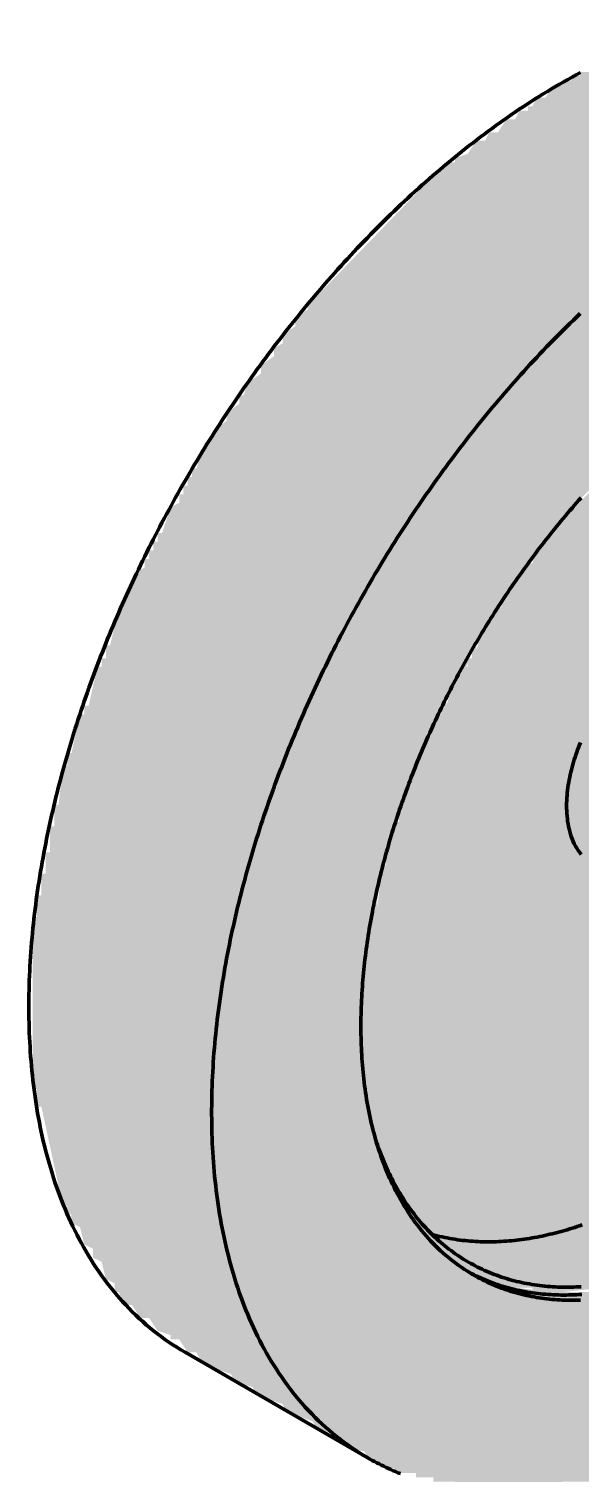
# Model space of a CAD drawing. Header units: millimetres. Extents: x 0 to 420, y 0 to 297.
# Drawn here: x 191.1 to 203.9, y 165.37 to 198.87 of the extents above; entities that cross this region are included whole.
import ezdxf

# ---------------------------------------------------------------- set-up
doc = ezdxf.new("R2010")
doc.units = ezdxf.units.MM
doc.layers.add('01-VISIBLE', color=7, linetype='CONTINUOUS', lineweight=70)
doc.layers.add('13-GRAFICA', color=30, linetype='CONTINUOUS', lineweight=18)

msp = doc.modelspace()

# ---------------------------------------------------------------- hatches: boundary and pattern name
at = {"layer": '13-GRAFICA', "true_color": 0x202020}
h = msp.add_hatch(color=7, dxfattribs=at)
h.dxf.hatch_style = 1
h.paths.add_polyline_path([(191.892, 171.575), (191.392, 173.875), (191.292, 173.875), (191.292, 174.275), (191.192, 174.275), (191.192, 178.275), (191.292, 178.275), (191.292, 178.775), (191.392, 178.775), (191.392, 179.275), (191.492, 179.275), (191.492, 179.775), (191.592, 179.775), (191.592, 180.375), (191.692, 180.375), (191.692, 180.875), (191.792, 180.875), (191.892, 181.775), (191.992, 181.775), (191.992, 182.075), (192.092, 182.075), (192.292, 182.975), (192.392, 182.975), (192.392, 183.175), (192.492, 183.175), (192.692, 184.075), (192.792, 184.075), (192.792, 184.275), (192.892, 184.275), (192.892, 184.575), (192.992, 184.575), (193.192, 185.475), (193.292, 185.475), (193.292, 185.675), (193.392, 185.675), (193.592, 186.275), (193.792, 186.375), (193.792, 186.575), (193.892, 186.575), (193.892, 186.775), (193.992, 186.775), (193.992, 186.975), (194.092, 186.975), (194.092, 187.175), (194.192, 187.175), (194.392, 187.775), (194.592, 187.875), (194.592, 188.075), (194.692, 188.075), (194.692, 188.275), (194.792, 188.275), (194.792, 188.475), (194.892, 188.475), (194.892, 188.675), (194.992, 188.675), (195.192, 189.275), (195.292, 189.275), (195.392, 189.575), (195.692, 189.775), (195.692, 189.975), (195.992, 190.175), (195.992, 190.375), (196.092, 190.375), (196.192, 190.675), (196.492, 190.875), (196.492, 191.075), (196.792, 191.275), (196.792, 191.475), (196.992, 191.575), (196.992, 191.775), (197.292, 191.975), (197.292, 192.175), (197.592, 192.375), (197.592, 192.575), (197.692, 192.575), (200.792, 195.775), (200.992, 195.775), (200.992, 195.875), (201.292, 195.975), (201.492, 196.275), (201.692, 196.275), (201.792, 196.475), (201.992, 196.475), (202.192, 196.775), (202.392, 196.775), (202.492, 196.975), (202.692, 196.975), (202.692, 197.075), (202.792, 197.075), (202.892, 197.275), (203.092, 197.275), (203.292, 197.575), (203.492, 197.575), (203.492, 197.675), (203.692, 197.675), (203.692, 197.775), (203.892, 197.775), (203.892, 197.875), (204.192, 197.875), (204.192, 197.975), (204.392, 197.975), (204.392, 198.075), (204.592, 198.075), (204.592, 198.175), (204.892, 198.175), (204.892, 198.275), (205.092, 198.275), (205.092, 198.375), (205.292, 198.375), (205.292, 198.475), (205.592, 198.475), (205.592, 198.575), (205.792, 198.575), (205.792, 198.675), (205.992, 198.675), (205.992, 198.775), (206.192, 198.775), (206.192, 198.875), (207.192, 198.975), (207.192, 199.075), (207.892, 199.075), (207.892, 199.175), (208.692, 199.175), (208.692, 199.275), (209.592, 199.275), (209.592, 199.175), (210.092, 199.175), (210.092, 199.075), (210.492, 199.075), (210.492, 198.975), (210.992, 198.975), (210.992, 198.875), (211.792, 198.775), (211.892, 198.575), (212.492, 198.375), (212.592, 198.175), (212.992, 198.075), (213.092, 197.875), (213.692, 197.675), (213.792, 197.475), (214.392, 197.275), (214.492, 197.075), (214.692, 197.075), (214.692, 196.975), (215.092, 196.875), (215.192, 196.675), (215.592, 196.575), (215.692, 196.375), (216.092, 196.275), (216.292, 195.975), (216.492, 195.975), (216.692, 195.675), (216.892, 195.675), (216.992, 195.475), (217.192, 195.475), (217.392, 195.175), (217.592, 195.175), (217.592, 195.075), (218.092, 194.675), (218.092, 194.475), (218.292, 194.375), (218.392, 193.975), (218.492, 193.975), (218.592, 193.675), (218.692, 193.675), (218.792, 183.175), (218.592, 183.075), (218.592, 182.875), (218.392, 182.775), (218.392, 182.575), (218.192, 182.475), (218.192, 182.275), (218.092, 182.275), (217.992, 181.975), (217.792, 181.875), (217.692, 181.475), (217.492, 181.375), (217.492, 181.175), (217.292, 181.075), (217.292, 180.875), (217.092, 180.775), (217.092, 180.575), (216.892, 180.475), (216.892, 180.275), (216.692, 180.175), (216.692, 179.975), (216.492, 179.875), (216.492, 179.675), (216.292, 179.575), (216.292, 179.375), (216.092, 179.275), (216.092, 179.075), (215.892, 178.975), (215.892, 178.775), (215.692, 178.675), (215.692, 178.475), (215.592, 178.475), (215.492, 178.275), (215.292, 178.275), (215.192, 178.475), (214.592, 178.675), (214.492, 178.875), (214.692, 178.975), (214.692, 179.175), (214.792, 179.175), (214.792, 179.375), (214.892, 179.375), (215.092, 180.275), (215.192, 180.275), (215.192, 180.475), (215.292, 180.475), (215.292, 180.775), (215.392, 180.775), (215.592, 181.675), (215.692, 181.675), (215.792, 182.175), (215.892, 182.175), (215.992, 183.275), (216.092, 183.275), (216.092, 183.775), (216.192, 183.775), (216.192, 184.275), (216.292, 184.275), (216.292, 184.775), (216.392, 184.775), (216.392, 187.375), (216.292, 187.375), (216.292, 187.775), (216.192, 187.775), (216.192, 188.175), (216.092, 188.175), (216.092, 188.575), (215.992, 188.575), (215.992, 189.075), (215.892, 189.075), (215.892, 189.475), (215.692, 189.575), (215.592, 189.975), (215.392, 190.075), (215.292, 190.475), (215.092, 190.575), (215.092, 190.775), (214.892, 190.875), (214.892, 191.075), (214.792, 191.075), (214.692, 191.275), (214.492, 191.275), (214.392, 191.475), (214.192, 191.475), (213.992, 191.775), (213.792, 191.775), (213.792, 191.875), (213.492, 191.975), (213.492, 192.075), (212.992, 192.075), (212.992, 192.175), (212.092, 192.275), (212.092, 192.375), (209.992, 192.175), (209.992, 192.075), (209.692, 192.075), (209.692, 191.975), (209.492, 191.975), (209.492, 191.875), (209.192, 191.875), (209.192, 191.775), (208.992, 191.775), (208.992, 191.675), (208.792, 191.675), (208.792, 191.575), (208.492, 191.575), (208.492, 191.475), (208.292, 191.475), (208.292, 191.375), (208.092, 191.375), (208.092, 191.275), (207.792, 191.275), (207.692, 191.075), (207.492, 191.075), (207.392, 190.875), (207.192, 190.875), (206.992, 190.575), (206.792, 190.575), (206.692, 190.375), (206.492, 190.375), (206.292, 190.075), (206.092, 190.075), (205.892, 189.775), (205.692, 189.775), (205.692, 189.675), (203.492, 187.575), (203.492, 187.375), (203.192, 187.175), (203.192, 186.975), (202.892, 186.775), (202.892, 186.575), (202.692, 186.475), (202.692, 186.275), (202.392, 186.075), (202.392, 185.875), (202.092, 185.675), (202.092, 185.475), (201.992, 185.475), (201.892, 185.175), (201.692, 185.075), (201.692, 184.875), (201.592, 184.875), (201.592, 184.675), (201.492, 184.675), (201.492, 184.475), (201.392, 184.475), (201.192, 183.875), (200.992, 183.775), (200.992, 183.575), (200.892, 183.575), (200.892, 183.375), (200.792, 183.375), (200.792, 183.175), (200.692, 183.175), (200.692, 182.975), (200.592, 182.975), (200.592, 182.775), (200.492, 182.775), (200.492, 182.575), (200.392, 182.575), (200.392, 182.375), (200.292, 182.375), (200.192, 181.775), (200.092, 181.775), (200.092, 181.575), (199.992, 181.575), (199.792, 180.675), (199.692, 180.675), (199.592, 180.175), (199.492, 180.175), (199.492, 179.875), (199.392, 179.875), (199.292, 178.975), (199.192, 178.975), (199.192, 178.475), (199.092, 178.475), (199.092, 177.875), (198.992, 177.875), (198.992, 177.375), (198.892, 177.375), (198.892, 174.275), (198.992, 174.275), (198.992, 173.875), (199.092, 173.875), (199.092, 173.475), (199.192, 173.475), (199.192, 173.075), (199.292, 173.075), (199.292, 172.575), (199.392, 172.575), (199.592, 171.975), (199.792, 171.875), (199.792, 171.675), (199.992, 171.575), (200.092, 171.175), (200.292, 171.075), (200.292, 170.875), (200.392, 170.875), (200.592, 170.575), (200.792, 170.575), (200.892, 170.375), (201.092, 170.375), (201.292, 170.075), (201.492, 170.075), (201.592, 169.875), (201.892, 169.875), (201.892, 169.775), (202.392, 169.775), (202.392, 169.675), (203.292, 169.575), (203.292, 169.475), (203.492, 169.475), (203.492, 169.575), (204.192, 169.575), (204.192, 169.675), (204.892, 169.675), (204.892, 169.775), (205.492, 169.775), (205.492, 169.875), (205.692, 169.875), (205.692, 169.975), (205.892, 169.975), (205.892, 170.075), (206.192, 170.075), (206.192, 170.175), (206.392, 170.175), (206.392, 170.275), (206.592, 170.275), (206.592, 170.375), (206.792, 170.375), (206.792, 170.475), (207.092, 170.475), (207.092, 170.575), (207.692, 170.775), (207.892, 171.075), (208.092, 171.075), (208.092, 171.175), (208.392, 171.275), (208.592, 171.575), (208.792, 171.575), (208.792, 171.675), (209.092, 171.775), (209.292, 172.075), (209.492, 172.075), (209.492, 172.175), (211.792, 174.375), (211.792, 174.575), (211.892, 174.575), (211.992, 174.875), (212.292, 175.075), (212.292, 175.275), (212.592, 175.475), (212.592, 175.675), (212.792, 175.775), (212.892, 176.075), (212.992, 176.075), (213.092, 175.875), (213.692, 175.675), (213.792, 175.475), (214.392, 175.275), (214.492, 175.075), (215.092, 174.875), (215.192, 174.675), (215.592, 174.575), (215.592, 174.375), (215.292, 174.175), (215.292, 173.975), (215.092, 173.875), (215.092, 173.675), (214.992, 173.675), (214.992, 173.575), (214.792, 173.475), (214.792, 173.275), (214.492, 173.075), (214.492, 172.875), (214.292, 172.775), (214.292, 172.575), (214.192, 172.575), (214.192, 172.475), (213.992, 172.375), (213.992, 172.175), (213.692, 171.975), (213.692, 171.775), (213.492, 171.675), (213.492, 171.475), (213.392, 171.475), (210.592, 168.575), (210.392, 168.575), (210.292, 168.375), (210.092, 168.375), (209.892, 168.075), (209.692, 168.075), (209.592, 167.875), (209.392, 167.875), (209.192, 167.575), (208.992, 167.575), (208.892, 167.375), (208.692, 167.375), (208.492, 167.075), (208.292, 167.075), (208.192, 166.875), (207.992, 166.875), (207.792, 166.575), (207.292, 166.475), (207.292, 166.375), (207.092, 166.375), (207.092, 166.275), (206.892, 166.275), (206.892, 166.175), (206.692, 166.175), (206.692, 166.075), (206.392, 166.075), (206.392, 165.975), (206.192, 165.975), (206.192, 165.875), (205.992, 165.875), (205.992, 165.775), (205.692, 165.775), (205.692, 165.675), (205.492, 165.675), (205.492, 165.575), (205.292, 165.575), (205.292, 165.475), (205.092, 165.475), (205.092, 165.375), (204.792, 165.375), (204.792, 165.275), (204.192, 165.275), (204.192, 165.175), (203.492, 165.175), (203.492, 165.075), (202.792, 165.075), (202.792, 164.975), (202.092, 164.975), (202.092, 164.875), (201.892, 164.875), (201.892, 164.975), (201.492, 164.975), (201.492, 165.075), (200.992, 165.075), (200.992, 165.175), (200.492, 165.175), (200.492, 165.275), (200.092, 165.275), (200.092, 165.375), (199.592, 165.375), (199.592, 165.475), (198.992, 165.675), (198.892, 165.875), (198.492, 165.975), (198.392, 166.175), (197.792, 166.375), (197.692, 166.575), (197.092, 166.775), (196.992, 166.975), (196.392, 167.175), (196.292, 167.375), (195.892, 167.475), (195.792, 167.675), (195.192, 167.875), (195.192, 167.975), (195.092, 167.975), (194.992, 168.175), (194.792, 168.175), (194.592, 168.475), (194.392, 168.475), (194.392, 168.575), (194.092, 168.675), (193.892, 168.975), (193.692, 168.975), (193.492, 169.275), (193.292, 169.275), (193.192, 169.575), (193.092, 169.575), (193.092, 169.775), (192.892, 169.875), (192.792, 170.275), (192.592, 170.375), (192.592, 170.575), (192.392, 170.675), (192.292, 171.075), (192.092, 171.175), (192.092, 171.375), (191.992, 171.375), (191.992, 171.575)])
at = {"layer": '13-GRAFICA', "true_color": 0xa5a8ac}
h = msp.add_hatch(color=7, dxfattribs=at)
h.dxf.hatch_style = 1
h.paths.add_polyline_path([(201.892, 169.775), (201.892, 169.875), (201.592, 169.875), (201.492, 170.075), (201.292, 170.075), (201.092, 170.375), (200.892, 170.375), (200.792, 170.575), (200.592, 170.575), (200.592, 170.675), (200.292, 170.875), (200.292, 171.075), (200.092, 171.175), (199.992, 171.575), (199.792, 171.675), (199.792, 171.875), (199.592, 171.975), (199.592, 172.175), (199.492, 172.175), (199.492, 172.375), (199.392, 172.375), (199.392, 172.575), (199.292, 172.575), (199.292, 173.075), (199.192, 173.075), (199.192, 173.475), (199.092, 173.475), (199.092, 173.875), (198.992, 173.875), (198.992, 174.275), (198.892, 174.275), (198.892, 177.375), (198.992, 177.375), (198.992, 177.875), (199.092, 177.875), (199.092, 178.475), (199.192, 178.475), (199.292, 179.475), (199.392, 179.475), (199.392, 179.875), (199.492, 179.875), (199.592, 180.475), (199.692, 180.475), (199.692, 180.675), (199.792, 180.675), (199.992, 181.575), (200.092, 181.575), (200.092, 181.775), (200.192, 181.775), (200.292, 182.375), (200.392, 182.375), (200.392, 182.575), (200.492, 182.575), (200.492, 182.775), (200.592, 182.775), (200.592, 182.975), (200.692, 182.975), (200.692, 183.175), (200.792, 183.175), (200.992, 183.775), (201.192, 183.875), (201.192, 184.075), (201.292, 184.075), (201.292, 184.275), (201.392, 184.275), (201.392, 184.475), (201.492, 184.475), (201.692, 185.075), (201.892, 185.175), (201.892, 185.375), (202.092, 185.475), (202.092, 185.675), (202.392, 185.875), (202.392, 186.075), (202.692, 186.275), (202.692, 186.475), (202.792, 186.475), (202.892, 186.775), (203.192, 186.975), (203.192, 187.175), (203.492, 187.375), (203.492, 187.575), (203.592, 187.575), (205.692, 189.775), (205.892, 189.775), (206.092, 190.075), (206.292, 190.075), (206.492, 190.375), (206.692, 190.375), (206.792, 190.575), (206.992, 190.575), (207.192, 190.875), (207.392, 190.875), (207.392, 190.975), (207.692, 191.075), (207.792, 191.275), (208.092, 191.275), (208.092, 191.375), (208.292, 191.375), (208.292, 191.475), (208.492, 191.475), (208.492, 191.575), (208.792, 191.575), (208.792, 191.675), (208.992, 191.675), (208.992, 191.775), (209.192, 191.775), (209.192, 191.875), (209.492, 191.875), (209.492, 191.975), (209.692, 191.975), (209.692, 192.075), (209.992, 192.075), (209.992, 192.175), (210.692, 192.175), (210.692, 192.275), (211.392, 192.275), (211.392, 192.375), (212.092, 192.375), (212.092, 192.275), (212.592, 192.275), (212.592, 192.175), (212.992, 192.175), (212.992, 192.075), (213.492, 192.075), (213.492, 191.975), (213.692, 191.975), (213.792, 191.775), (213.992, 191.775), (214.192, 191.475), (214.392, 191.475), (214.492, 191.275), (214.692, 191.275), (214.692, 191.175), (214.892, 191.075), (214.892, 190.875), (214.992, 190.875), (215.092, 190.575), (215.292, 190.475), (215.392, 190.075), (215.592, 189.975), (215.692, 189.575), (215.892, 189.475), (215.992, 188.575), (216.092, 188.575), (216.092, 188.175), (216.192, 188.175), (216.192, 187.775), (216.292, 187.775), (216.292, 187.375), (216.392, 187.375), (216.392, 184.775), (216.292, 184.775), (216.292, 184.275), (216.192, 184.275), (216.192, 183.775), (216.092, 183.775), (216.092, 183.275), (215.992, 183.275), (215.892, 182.175), (215.792, 182.175), (215.792, 181.875), (215.692, 181.875), (215.692, 181.675), (215.592, 181.675), (215.592, 181.375), (215.492, 181.375), (215.492, 181.075), (215.392, 181.075), (215.392, 180.775), (215.292, 180.775), (215.292, 180.475), (215.192, 180.475), (215.192, 180.275), (215.092, 180.275), (215.092, 179.975), (214.992, 179.975), (214.992, 179.675), (214.892, 179.675), (214.892, 179.375), (214.792, 179.375), (214.692, 178.975), (214.592, 178.975), (214.592, 178.875), (214.292, 178.875), (214.292, 178.975), (213.892, 179.075), (213.792, 179.275), (213.192, 179.475), (213.092, 179.675), (212.692, 179.775), (212.592, 179.975), (212.392, 179.975), (212.392, 180.075), (211.992, 180.175), (211.892, 180.375), (211.292, 180.575), (211.192, 180.775), (210.792, 180.875), (210.692, 181.075), (210.492, 181.075), (210.492, 181.175), (210.092, 181.275), (209.992, 181.475), (209.392, 181.675), (209.392, 181.975), (209.292, 181.975), (209.192, 182.375), (208.992, 182.375), (208.892, 182.575), (208.692, 182.575), (208.692, 182.675), (207.692, 182.575), (207.492, 182.275), (207.292, 182.275), (207.292, 182.175), (207.092, 182.075), (207.092, 181.875), (206.792, 181.675), (206.792, 181.475), (206.692, 181.475), (206.692, 181.275), (206.592, 181.275), (206.592, 181.075), (206.492, 181.075), (206.492, 180.875), (206.392, 180.875), (206.292, 179.775), (206.392, 179.775), (206.492, 179.275), (206.792, 179.175), (206.792, 179.075), (206.992, 179.075), (206.992, 178.975), (207.192, 178.975), (207.192, 178.875), (207.892, 178.975), (207.892, 178.875), (208.492, 178.675), (208.592, 178.475), (208.792, 178.475), (208.792, 178.375), (209.192, 178.275), (209.292, 178.075), (209.892, 177.875), (209.992, 177.675), (210.392, 177.575), (210.492, 177.375), (210.692, 177.375), (210.692, 177.275), (211.092, 177.175), (211.192, 176.975), (211.792, 176.775), (211.892, 176.575), (212.492, 176.375), (212.492, 176.275), (212.792, 176.175), (212.892, 175.975), (212.792, 175.975), (212.792, 175.775), (212.592, 175.675), (212.592, 175.475), (212.292, 175.275), (212.292, 175.075), (211.992, 174.875), (211.992, 174.675), (211.792, 174.575), (211.792, 174.375), (211.692, 174.375), (209.492, 172.075), (209.292, 172.075), (209.092, 171.775), (208.892, 171.775), (208.892, 171.675), (208.592, 171.575), (208.392, 171.275), (208.192, 171.275), (208.092, 171.075), (207.892, 171.075), (207.692, 170.775), (207.492, 170.775), (207.492, 170.675), (207.292, 170.675), (207.292, 170.575), (207.092, 170.575), (207.092, 170.475), (206.792, 170.475), (206.792, 170.375), (206.592, 170.375), (206.592, 170.275), (206.392, 170.275), (206.392, 170.175), (206.192, 170.175), (206.192, 170.075), (205.892, 170.075), (205.892, 169.975), (205.692, 169.975), (205.692, 169.875), (205.492, 169.875), (205.492, 169.775), (203.492, 169.575), (203.492, 169.475), (203.292, 169.475), (203.292, 169.575), (202.792, 169.575), (202.792, 169.675), (202.392, 169.675), (202.392, 169.775)])

# ---------------------------------------------------------------- linework, layer by layer
at = {"layer": '01-VISIBLE'}
msp.add_line((198.969, 165.728), (194.727, 168.178), dxfattribs=at)
for points in [[(194.727, 168.178), (194.632, 168.234), (194.538, 168.292), (194.445, 168.351), (194.353, 168.413), (194.262, 168.476), (194.173, 168.541), (194.085, 168.607), (193.998, 168.675), (193.913, 168.745), (193.828, 168.816), (193.745, 168.889), (193.664, 168.963), (193.583, 169.039), (193.504, 169.116), (193.427, 169.194), (193.351, 169.274), (193.276, 169.355), (193.202, 169.438), (193.13, 169.521), (193.06, 169.606), (192.991, 169.692), (192.923, 169.779), (192.857, 169.867), (192.792, 169.957), (192.728, 170.047), (192.666, 170.138), (192.606, 170.23), (192.547, 170.324), (192.489, 170.418), (192.432, 170.512), (192.377, 170.608), (192.323, 170.704), (192.271, 170.802), (192.22, 170.899), (192.17, 170.998), (192.122, 171.097), (192.075, 171.197), (192.029, 171.297), (191.985, 171.398), (191.942, 171.5), (191.9, 171.602), (191.859, 171.705), (191.82, 171.808), (191.782, 171.911), (191.745, 172.015), (191.709, 172.12), (191.674, 172.225), (191.641, 172.33), (191.609, 172.435), (191.578, 172.541), (191.548, 172.647), (191.519, 172.754), (191.491, 172.861), (191.464, 172.968), (191.438, 173.075), (191.414, 173.183), (191.39, 173.29), (191.368, 173.398), (191.346, 173.507), (191.326, 173.615), (191.306, 173.724), (191.288, 173.832), (191.27, 173.941), (191.253, 174.05), (191.238, 174.16), (191.223, 174.269), (191.209, 174.379), (191.196, 174.488), (191.184, 174.598), (191.173, 174.708), (191.162, 174.817), (191.153, 174.927), (191.144, 175.037), (191.136, 175.147), (191.129, 175.258), (191.123, 175.368), (191.118, 175.478), (191.113, 175.588), (191.11, 175.699), (191.107, 175.809), (191.104, 175.919), (191.103, 176.03), (191.102, 176.14), (191.102, 176.25), (191.103, 176.361), (191.105, 176.471), (191.107, 176.581), (191.11, 176.692), (191.113, 176.802), (191.118, 176.912), (191.123, 177.022), (191.128, 177.133), (191.135, 177.243), (191.142, 177.353), (191.149, 177.463), (191.158, 177.573), (191.167, 177.683), (191.176, 177.793), (191.187, 177.903), (191.197, 178.013), (191.209, 178.122), (191.221, 178.232), (191.234, 178.342), (191.247, 178.451), (191.261, 178.561), (191.275, 178.67), (191.29, 178.779), (191.306, 178.889), (191.322, 178.998), (191.339, 179.107), (191.356, 179.216), (191.374, 179.325), (191.393, 179.434), (191.412, 179.542), (191.431, 179.651), (191.451, 179.759), (191.472, 179.868), (191.493, 179.976), (191.514, 180.084), (191.537, 180.193), (191.559, 180.301), (191.583, 180.408), (191.606, 180.516), (191.63, 180.624), (191.655, 180.731), (191.68, 180.839), (191.706, 180.946), (191.732, 181.053), (191.759, 181.16), (191.786, 181.267), (191.814, 181.374), (191.842, 181.481), (191.87, 181.588), (191.899, 181.694), (191.929, 181.8), (191.959, 181.907), (191.989, 182.013), (192.02, 182.119), (192.051, 182.224), (192.083, 182.33), (192.115, 182.436), (192.148, 182.541), (192.181, 182.646), (192.214, 182.752), (192.248, 182.857), (192.283, 182.961), (192.318, 183.066), (192.353, 183.171), (192.389, 183.275), (192.425, 183.379), (192.461, 183.484), (192.498, 183.587), (192.535, 183.691), (192.573, 183.795), (192.611, 183.899), (192.65, 184.002), (192.689, 184.105), (192.728, 184.208), (192.768, 184.311), (192.808, 184.414), (192.849, 184.517), (192.89, 184.619), (192.931, 184.721), (192.973, 184.823), (193.015, 184.925), (193.058, 185.027), (193.101, 185.129), (193.144, 185.23), (193.188, 185.332), (193.232, 185.433), (193.276, 185.534), (193.321, 185.635), (193.367, 185.735), (193.412, 185.836), (193.458, 185.936), (193.505, 186.036), (193.551, 186.136), (193.598, 186.236), (193.646, 186.336), (193.694, 186.435), (193.742, 186.534), (193.791, 186.633), (193.84, 186.732), (193.889, 186.831), (193.939, 186.93), (193.989, 187.028), (194.039, 187.126), (194.09, 187.224), (194.141, 187.322), (194.192, 187.42), (194.244, 187.517), (194.296, 187.614), (194.349, 187.711), (194.402, 187.808), (194.455, 187.905), (194.509, 188.001), (194.563, 188.097), (194.617, 188.194), (194.672, 188.289), (194.727, 188.385), (194.782, 188.481), (194.838, 188.576), (194.894, 188.671), (194.95, 188.766), (195.007, 188.86), (195.064, 188.955), (195.121, 189.049), (195.179, 189.143), (195.237, 189.237), (195.296, 189.33), (195.354, 189.424), (195.414, 189.517), (195.473, 189.61), (195.533, 189.703), (195.593, 189.795), (195.654, 189.888), (195.714, 189.98), (195.776, 190.071), (195.837, 190.163), (195.899, 190.254), (195.961, 190.346), (196.024, 190.437), (196.086, 190.527), (196.15, 190.618), (196.213, 190.708), (196.277, 190.798), (196.341, 190.888), (196.406, 190.977), (196.471, 191.066), (196.536, 191.155), (196.601, 191.244), (196.667, 191.333), (196.734, 191.421), (196.8, 191.509), (196.867, 191.597), (196.934, 191.684), (197.002, 191.772), (197.07, 191.859), (197.138, 191.945), (197.207, 192.032), (197.275, 192.118), (197.345, 192.204), (197.414, 192.29), (197.484, 192.375), (197.554, 192.46), (197.625, 192.545), (197.696, 192.629), (197.767, 192.714), (197.839, 192.798), (197.911, 192.881), (197.983, 192.965), (198.056, 193.048), (198.128, 193.131), (198.202, 193.213), (198.275, 193.295), (198.349, 193.377), (198.424, 193.459), (198.498, 193.54), (198.573, 193.621), (198.648, 193.702), (198.724, 193.782), (198.8, 193.862), (198.876, 193.942), (198.953, 194.021), (199.03, 194.1), (199.107, 194.179), (199.185, 194.257), (199.263, 194.336), (199.342, 194.413), (199.42, 194.491), (199.499, 194.568), (199.579, 194.644), (199.659, 194.72), (199.739, 194.796), (199.819, 194.872), (199.9, 194.947), (199.981, 195.022), (200.063, 195.096), (200.144, 195.17), (200.227, 195.244), (200.309, 195.317), (200.392, 195.39), (200.475, 195.462), (200.559, 195.534), (200.643, 195.606), (200.727, 195.677), (200.812, 195.748), (200.897, 195.818), (200.982, 195.888), (201.068, 195.958), (201.154, 196.027), (201.24, 196.096), (201.327, 196.164), (201.414, 196.231), (201.502, 196.299), (201.59, 196.365), (201.678, 196.432), (201.766, 196.497), (201.855, 196.563), (201.945, 196.628), (202.034, 196.692), (202.124, 196.756), (202.215, 196.819), (202.306, 196.882), (202.397, 196.944), (202.488, 197.006), (202.58, 197.067), (202.672, 197.127), (202.765, 197.187), (202.858, 197.247), (202.951, 197.306), (203.045, 197.364), (203.139, 197.422), (203.233, 197.479), (203.328, 197.535), (203.423, 197.591), (203.519, 197.646), (203.615, 197.701), (203.711, 197.755), (203.808, 197.808), (203.905, 197.861)], [(198.969, 165.728), (198.874, 165.784), (198.78, 165.842), (198.687, 165.902), (198.596, 165.963), (198.505, 166.026), (198.416, 166.091), (198.328, 166.158), (198.241, 166.226), (198.155, 166.295), (198.071, 166.366), (197.988, 166.439), (197.906, 166.513), (197.826, 166.589), (197.747, 166.666), (197.669, 166.745), (197.593, 166.825), (197.518, 166.906), (197.445, 166.988), (197.373, 167.072), (197.303, 167.157), (197.233, 167.243), (197.166, 167.33), (197.099, 167.418), (197.035, 167.507), (196.971, 167.598), (196.909, 167.689), (196.848, 167.781), (196.789, 167.874), (196.731, 167.968), (196.675, 168.063), (196.62, 168.159), (196.566, 168.255), (196.514, 168.352), (196.463, 168.45), (196.413, 168.548), (196.365, 168.648), (196.318, 168.748), (196.272, 168.848), (196.228, 168.949), (196.184, 169.051), (196.143, 169.153), (196.102, 169.255), (196.063, 169.358), (196.024, 169.462), (195.987, 169.566), (195.952, 169.67), (195.917, 169.775), (195.884, 169.88), (195.851, 169.986), (195.82, 170.092), (195.79, 170.198), (195.761, 170.304), (195.733, 170.411), (195.707, 170.518), (195.681, 170.625), (195.656, 170.733), (195.633, 170.841), (195.61, 170.949), (195.589, 171.057), (195.568, 171.166), (195.549, 171.274), (195.53, 171.383), (195.513, 171.492), (195.496, 171.601), (195.48, 171.71), (195.465, 171.82), (195.452, 171.929), (195.439, 172.039), (195.426, 172.148), (195.415, 172.258), (195.405, 172.368), (195.395, 172.478), (195.387, 172.588), (195.379, 172.698), (195.372, 172.808), (195.366, 172.918), (195.361, 173.029), (195.356, 173.139), (195.352, 173.249), (195.349, 173.359), (195.347, 173.47), (195.346, 173.58), (195.345, 173.69), (195.345, 173.801), (195.346, 173.911), (195.347, 174.021), (195.349, 174.132), (195.352, 174.242), (195.356, 174.352), (195.36, 174.463), (195.365, 174.573), (195.371, 174.683), (195.377, 174.793), (195.384, 174.903), (195.392, 175.014), (195.4, 175.124), (195.409, 175.234), (195.419, 175.343), (195.429, 175.453), (195.44, 175.563), (195.452, 175.673), (195.464, 175.783), (195.476, 175.892), (195.49, 176.002), (195.503, 176.111), (195.518, 176.221), (195.533, 176.33), (195.549, 176.439), (195.565, 176.548), (195.582, 176.657), (195.599, 176.766), (195.617, 176.875), (195.635, 176.984), (195.654, 177.093), (195.674, 177.201), (195.694, 177.31), (195.714, 177.418), (195.735, 177.527), (195.757, 177.635), (195.779, 177.743), (195.802, 177.851), (195.825, 177.959), (195.849, 178.067), (195.873, 178.174), (195.898, 178.282), (195.923, 178.389), (195.949, 178.497), (195.975, 178.604), (196.001, 178.711), (196.029, 178.818), (196.056, 178.925), (196.084, 179.031), (196.113, 179.138), (196.142, 179.245), (196.171, 179.351), (196.201, 179.457), (196.232, 179.563), (196.263, 179.669), (196.294, 179.775), (196.326, 179.881), (196.358, 179.986), (196.39, 180.092), (196.424, 180.197), (196.457, 180.302), (196.491, 180.407), (196.525, 180.512), (196.56, 180.617), (196.596, 180.721), (196.631, 180.826), (196.667, 180.93), (196.704, 181.034), (196.741, 181.138), (196.778, 181.242), (196.816, 181.346), (196.854, 181.449), (196.893, 181.552), (196.932, 181.656), (196.971, 181.759), (197.011, 181.862), (197.051, 181.964), (197.092, 182.067), (197.133, 182.17), (197.174, 182.272), (197.216, 182.374), (197.258, 182.476), (197.3, 182.578), (197.343, 182.679), (197.387, 182.781), (197.431, 182.882), (197.475, 182.983), (197.519, 183.084), (197.564, 183.185), (197.609, 183.286), (197.655, 183.386), (197.701, 183.487), (197.747, 183.587), (197.794, 183.687), (197.841, 183.787), (197.889, 183.886), (197.936, 183.986), (197.985, 184.085), (198.033, 184.184), (198.082, 184.283), (198.131, 184.382), (198.181, 184.48), (198.231, 184.578), (198.282, 184.677), (198.332, 184.775), (198.384, 184.872), (198.435, 184.97), (198.487, 185.067), (198.539, 185.165), (198.592, 185.262), (198.644, 185.359), (198.698, 185.455), (198.751, 185.552), (198.805, 185.648), (198.86, 185.744), (198.914, 185.84), (198.969, 185.936), (199.025, 186.031), (199.08, 186.126), (199.136, 186.221), (199.193, 186.316), (199.249, 186.411), (199.307, 186.505), (199.364, 186.6), (199.422, 186.694), (199.48, 186.787), (199.538, 186.881), (199.597, 186.974), (199.656, 187.068), (199.716, 187.16), (199.775, 187.253), (199.836, 187.346), (199.896, 187.438), (199.957, 187.53), (200.018, 187.622), (200.08, 187.714), (200.142, 187.805), (200.204, 187.896), (200.266, 187.987), (200.329, 188.078), (200.392, 188.168), (200.456, 188.258), (200.52, 188.348), (200.584, 188.438), (200.648, 188.528), (200.713, 188.617), (200.779, 188.706), (200.844, 188.795), (200.91, 188.883), (200.976, 188.972), (201.043, 189.06), (201.11, 189.147), (201.177, 189.235), (201.244, 189.322), (201.312, 189.409), (201.381, 189.496), (201.449, 189.582), (201.518, 189.669), (201.587, 189.754), (201.657, 189.84), (201.727, 189.925), (201.797, 190.011), (201.868, 190.095), (201.939, 190.18), (202.01, 190.264), (202.081, 190.348), (202.153, 190.432), (202.226, 190.515), (202.298, 190.598), (202.371, 190.681), (202.444, 190.764), (202.518, 190.846), (202.592, 190.928), (202.666, 191.009), (202.741, 191.091), (202.816, 191.172), (202.891, 191.252), (202.967, 191.333), (203.043, 191.413), (203.119, 191.493), (203.196, 191.572), (203.273, 191.651), (203.35, 191.73), (203.428, 191.808), (203.506, 191.886), (203.584, 191.964), (203.663, 192.041), (203.742, 192.118), (203.821, 192.195), (203.901, 192.271)], [(201.419, 169.972), (201.351, 170.012), (201.283, 170.054), (201.216, 170.097), (201.15, 170.141), (201.085, 170.186), (201.021, 170.233), (200.957, 170.281), (200.895, 170.33), (200.833, 170.38), (200.772, 170.431), (200.713, 170.484), (200.654, 170.537), (200.596, 170.592), (200.539, 170.647), (200.483, 170.704), (200.429, 170.761), (200.375, 170.82), (200.322, 170.879), (200.27, 170.939), (200.219, 171), (200.169, 171.062), (200.121, 171.125), (200.073, 171.188), (200.026, 171.253), (199.981, 171.318), (199.936, 171.383), (199.892, 171.45), (199.85, 171.517), (199.808, 171.584), (199.767, 171.653), (199.728, 171.722), (199.689, 171.791), (199.651, 171.861), (199.615, 171.931), (199.579, 172.002), (199.544, 172.074), (199.51, 172.146), (199.477, 172.218), (199.445, 172.291), (199.414, 172.364), (199.384, 172.437), (199.355, 172.511), (199.326, 172.585), (199.299, 172.66), (199.272, 172.735), (199.247, 172.81), (199.222, 172.885), (199.198, 172.961), (199.174, 173.037), (199.152, 173.113), (199.13, 173.19), (199.109, 173.267), (199.089, 173.343), (199.07, 173.421), (199.052, 173.498), (199.034, 173.575), (199.017, 173.653), (199.001, 173.731), (198.985, 173.809), (198.971, 173.887), (198.956, 173.965), (198.943, 174.043), (198.93, 174.122), (198.918, 174.2), (198.907, 174.279), (198.896, 174.358), (198.886, 174.436), (198.877, 174.515), (198.868, 174.594), (198.86, 174.673), (198.853, 174.752), (198.846, 174.832), (198.84, 174.911), (198.834, 174.99), (198.829, 175.069), (198.825, 175.149), (198.821, 175.228), (198.818, 175.307), (198.815, 175.387), (198.813, 175.466), (198.811, 175.546), (198.81, 175.625), (198.81, 175.705), (198.81, 175.784), (198.81, 175.863), (198.811, 175.943), (198.813, 176.022), (198.815, 176.102), (198.818, 176.181), (198.821, 176.261), (198.824, 176.34), (198.829, 176.419), (198.833, 176.499), (198.838, 176.578), (198.844, 176.657), (198.85, 176.736), (198.856, 176.816), (198.863, 176.895), (198.87, 176.974), (198.878, 177.053), (198.886, 177.132), (198.895, 177.211), (198.904, 177.29), (198.914, 177.369), (198.924, 177.448), (198.934, 177.526), (198.945, 177.605), (198.956, 177.684), (198.968, 177.762), (198.98, 177.841), (198.993, 177.919), (199.005, 177.998), (199.019, 178.076), (199.032, 178.154), (199.046, 178.232), (199.061, 178.311), (199.076, 178.389), (199.091, 178.467), (199.107, 178.545), (199.122, 178.622), (199.139, 178.7), (199.155, 178.778), (199.173, 178.855), (199.19, 178.933), (199.208, 179.01), (199.226, 179.088), (199.244, 179.165), (199.263, 179.242), (199.282, 179.319), (199.302, 179.396), (199.322, 179.473), (199.342, 179.55), (199.363, 179.627), (199.384, 179.704), (199.405, 179.78), (199.426, 179.857), (199.448, 179.933), (199.47, 180.009), (199.493, 180.085), (199.516, 180.162), (199.539, 180.238), (199.563, 180.313), (199.586, 180.389), (199.61, 180.465), (199.635, 180.541), (199.66, 180.616), (199.685, 180.691), (199.71, 180.767), (199.736, 180.842), (199.762, 180.917), (199.788, 180.992), (199.815, 181.067), (199.842, 181.142), (199.869, 181.216), (199.896, 181.291), (199.924, 181.365), (199.952, 181.44), (199.98, 181.514), (200.009, 181.588), (200.038, 181.662), (200.067, 181.736), (200.097, 181.81), (200.127, 181.883), (200.157, 181.957), (200.187, 182.03), (200.218, 182.103), (200.249, 182.177), (200.28, 182.25), (200.311, 182.323), (200.343, 182.395), (200.375, 182.468), (200.407, 182.541), (200.44, 182.613), (200.473, 182.686), (200.506, 182.758), (200.539, 182.83), (200.573, 182.902), (200.607, 182.974), (200.641, 183.045), (200.676, 183.117), (200.71, 183.189), (200.745, 183.26), (200.781, 183.331), (200.816, 183.402), (200.852, 183.473), (200.888, 183.544), (200.924, 183.615), (200.961, 183.685), (200.998, 183.756), (201.035, 183.826), (201.072, 183.896), (201.109, 183.966), (201.147, 184.036), (201.185, 184.106), (201.224, 184.175), (201.262, 184.245), (201.301, 184.314), (201.34, 184.383), (201.38, 184.452), (201.419, 184.521), (201.459, 184.59), (201.499, 184.658), (201.54, 184.727), (201.58, 184.795), (201.621, 184.863), (201.662, 184.931), (201.703, 184.999), (201.745, 185.067), (201.787, 185.134), (201.829, 185.202), (201.871, 185.269), (201.914, 185.336), (201.957, 185.403), (202, 185.47), (202.043, 185.536), (202.087, 185.603), (202.13, 185.669), (202.174, 185.735), (202.219, 185.801), (202.263, 185.867), (202.308, 185.933), (202.353, 185.998), (202.398, 186.063), (202.444, 186.129), (202.49, 186.194), (202.536, 186.258), (202.582, 186.323), (202.628, 186.387), (202.675, 186.452), (202.722, 186.516), (202.769, 186.58), (202.817, 186.643), (202.864, 186.707), (202.912, 186.77), (202.96, 186.834), (203.009, 186.897), (203.057, 186.959), (203.106, 187.022), (203.155, 187.084), (203.205, 187.147), (203.254, 187.209), (203.304, 187.271), (203.354, 187.332), (203.405, 187.394), (203.455, 187.455), (203.506, 187.516), (203.557, 187.577), (203.608, 187.638), (203.66, 187.698), (203.712, 187.758), (203.764, 187.818), (203.816, 187.878), (203.869, 187.938), (203.921, 187.997)], [(203.926, 179.718), (203.889, 179.766), (203.854, 179.815), (203.821, 179.866), (203.791, 179.918), (203.763, 179.972), (203.738, 180.027), (203.715, 180.083), (203.694, 180.139), (203.675, 180.197), (203.659, 180.255), (203.644, 180.314), (203.631, 180.373), (203.62, 180.432), (203.61, 180.492), (203.603, 180.552), (203.596, 180.612), (203.592, 180.672), (203.589, 180.732), (203.587, 180.793), (203.586, 180.853), (203.587, 180.913), (203.589, 180.974), (203.592, 181.034), (203.597, 181.094), (203.602, 181.154), (203.609, 181.215), (203.617, 181.274), (203.625, 181.334), (203.635, 181.394), (203.646, 181.453), (203.657, 181.513), (203.67, 181.572), (203.683, 181.631), (203.698, 181.689), (203.713, 181.748), (203.729, 181.806), (203.746, 181.864), (203.763, 181.922), (203.782, 181.979), (203.801, 182.037), (203.821, 182.094), (203.841, 182.151), (203.863, 182.207), (203.885, 182.263), (203.907, 182.319)], [(201.307, 170.267), (201.255, 170.298), (201.203, 170.33), (201.152, 170.362), (201.101, 170.395), (201.05, 170.429), (201, 170.463), (200.951, 170.498), (200.902, 170.534), (200.854, 170.571), (200.806, 170.608), (200.759, 170.646), (200.712, 170.685), (200.666, 170.724), (200.62, 170.764), (200.575, 170.804), (200.53, 170.846), (200.487, 170.887), (200.443, 170.93), (200.4, 170.973), (200.358, 171.017), (200.317, 171.061), (200.276, 171.105), (200.235, 171.151), (200.196, 171.196), (200.157, 171.243), (200.118, 171.29), (200.08, 171.337), (200.043, 171.385), (200.006, 171.433), (199.97, 171.482), (199.934, 171.531), (199.899, 171.58), (199.865, 171.63), (199.831, 171.681), (199.798, 171.732), (199.766, 171.783), (199.734, 171.834), (199.702, 171.886), (199.672, 171.938), (199.641, 171.991), (199.612, 172.044), (199.583, 172.097), (199.554, 172.151), (199.527, 172.205), (199.499, 172.259), (199.473, 172.313), (199.446, 172.368), (199.421, 172.423), (199.396, 172.478), (199.371, 172.534), (199.347, 172.589), (199.324, 172.645), (199.301, 172.702), (199.279, 172.758), (199.257, 172.815), (199.236, 172.871), (199.215, 172.928), (199.195, 172.985), (199.175, 173.043), (199.156, 173.1)], [(203.945, 171.129), (203.888, 171.11), (203.831, 171.091), (203.774, 171.073), (203.717, 171.055), (203.659, 171.037), (203.602, 171.02), (203.544, 171.003), (203.487, 170.987), (203.429, 170.971), (203.371, 170.955), (203.313, 170.94), (203.254, 170.926), (203.196, 170.912), (203.137, 170.899), (203.079, 170.886), (203.02, 170.873), (202.961, 170.861), (202.902, 170.849), (202.843, 170.838), (202.784, 170.828), (202.725, 170.818), (202.666, 170.809), (202.606, 170.8), (202.547, 170.792), (202.487, 170.784), (202.428, 170.777), (202.368, 170.77), (202.308, 170.764), (202.249, 170.759), (202.189, 170.754), (202.129, 170.75), (202.069, 170.746), (202.009, 170.743), (201.949, 170.741), (201.889, 170.739), (201.829, 170.738), (201.769, 170.738), (201.709, 170.738), (201.649, 170.739), (201.589, 170.741), (201.529, 170.743), (201.469, 170.746), (201.409, 170.75), (201.349, 170.754), (201.29, 170.759), (201.23, 170.765), (201.17, 170.772), (201.111, 170.779), (201.051, 170.787), (200.992, 170.796), (200.932, 170.805), (200.873, 170.816), (200.814, 170.827), (200.755, 170.839), (200.697, 170.851), (200.638, 170.865), (200.58, 170.879), (200.522, 170.894), (200.464, 170.91)], [(203.925, 169.697), (203.865, 169.694), (203.805, 169.691), (203.744, 169.689), (203.684, 169.687), (203.623, 169.687), (203.563, 169.687), (203.503, 169.687), (203.442, 169.689), (203.382, 169.69), (203.321, 169.693), (203.261, 169.697), (203.201, 169.701), (203.141, 169.705), (203.08, 169.711), (203.02, 169.717), (202.96, 169.724), (202.9, 169.732), (202.841, 169.74), (202.781, 169.75), (202.721, 169.76), (202.662, 169.771), (202.603, 169.782), (202.543, 169.794), (202.484, 169.808), (202.426, 169.821), (202.367, 169.836), (202.309, 169.852), (202.25, 169.868), (202.193, 169.885), (202.135, 169.903), (202.077, 169.922), (202.02, 169.941), (201.963, 169.961), (201.907, 169.983), (201.85, 170.005), (201.794, 170.027), (201.739, 170.051), (201.683, 170.075), (201.629, 170.1), (201.574, 170.126), (201.52, 170.153), (201.466, 170.18), (201.413, 170.209), (201.36, 170.238), (201.307, 170.267)], [(203.939, 169.519), (203.879, 169.515), (203.818, 169.512), (203.758, 169.509), (203.698, 169.507), (203.638, 169.505), (203.578, 169.504), (203.517, 169.504), (203.457, 169.504), (203.397, 169.505), (203.337, 169.507), (203.276, 169.51), (203.216, 169.513), (203.156, 169.516), (203.096, 169.521), (203.036, 169.526), (202.976, 169.532), (202.916, 169.539), (202.856, 169.546), (202.797, 169.554), (202.737, 169.563), (202.677, 169.573), (202.618, 169.583), (202.559, 169.594), (202.5, 169.606), (202.441, 169.618), (202.382, 169.632), (202.324, 169.646), (202.265, 169.661), (202.207, 169.677), (202.149, 169.693), (202.091, 169.71), (202.034, 169.728), (201.977, 169.747), (201.92, 169.767), (201.863, 169.787), (201.807, 169.809), (201.75, 169.831), (201.695, 169.853), (201.639, 169.877), (201.584, 169.901), (201.529, 169.926), (201.475, 169.952), (201.421, 169.979), (201.367, 170.006), (201.314, 170.035)], [(203.909, 169.384), (203.849, 169.383), (203.788, 169.382), (203.728, 169.382), (203.668, 169.382), (203.608, 169.383), (203.547, 169.385), (203.487, 169.387), (203.427, 169.39), (203.367, 169.394), (203.307, 169.399), (203.247, 169.404), (203.187, 169.41), (203.127, 169.416), (203.067, 169.424), (203.007, 169.432), (202.948, 169.441), (202.888, 169.45), (202.829, 169.461), (202.77, 169.472), (202.71, 169.484), (202.651, 169.496), (202.593, 169.51), (202.534, 169.524), (202.476, 169.539), (202.418, 169.555), (202.36, 169.571), (202.302, 169.588), (202.244, 169.607), (202.187, 169.625), (202.13, 169.645), (202.073, 169.665), (202.017, 169.687), (201.961, 169.709), (201.905, 169.732), (201.85, 169.755), (201.795, 169.78), (201.74, 169.805), (201.685, 169.831), (201.631, 169.857), (201.578, 169.885), (201.524, 169.913), (201.472, 169.942), (201.419, 169.972)], [(199.727, 165.361), (199.671, 165.383), (199.615, 165.407), (199.56, 165.43), (199.505, 165.455), (199.45, 165.48), (199.396, 165.505), (199.341, 165.531), (199.287, 165.558), (199.234, 165.585), (199.18, 165.612), (199.127, 165.64), (199.074, 165.669), (199.021, 165.698), (198.969, 165.728)]]:
    msp.add_lwpolyline(points, dxfattribs=at)

doc.saveas('drawing.dxf')
